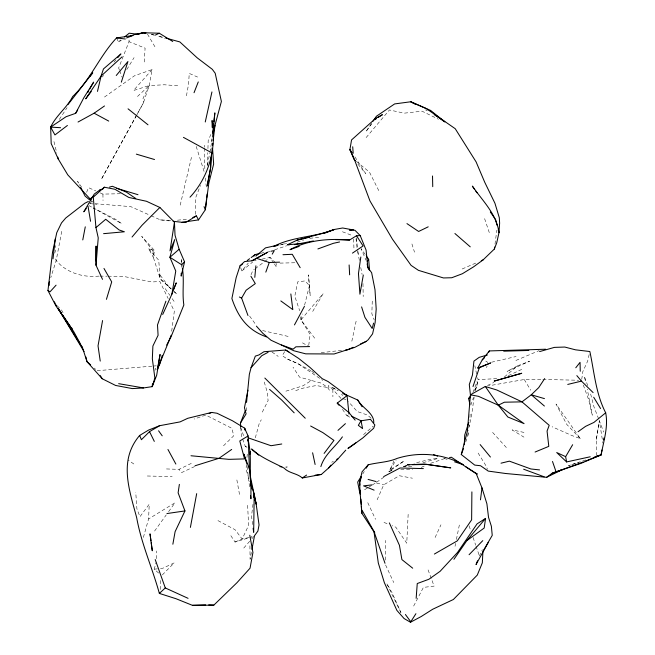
<?xml version="1.0" encoding="UTF-8"?>
<svg xmlns="http://www.w3.org/2000/svg" width="655" height="655" viewBox="0 0 655 655"><rect width="100%" height="100%" fill="white"/><g stroke="black" fill="none" stroke-linecap="round" stroke-linejoin="round"><path stroke-width="0.49" stroke-dasharray="3.27 2.46" d="M156.381 558.69L156.381 550.953M596.296 455.651L596.328 439.497L599.358 420.772L603.664 432.079M385.623 560.066L385.697 540.4M195.567 214.324L195.673 197.679L200.471 185.398M470.11 414.156L469.791 420.207M181.312 267.289L181.37 263.375M181.378 262.401L181.435 258.479L181.812 262.377M119.349 69.831L118.661 67.964L129.019 41.683L129.092 38.858M211.09 151.051L211.237 146.073M207.389 165.879L207.807 152.68M207.938 148.62L208.192 140.498L211.393 133.358M372.253 301.128L371.852 313.745L374.161 319.828M143.371 537.444L148.587 518.957L149.234 504.227L139.949 516.721L136.911 508.829L135.749 492.306M408.155 514.322L406.755 543.175L395.784 527.169L392.157 525.703M144.231 61.996L145.099 48.159L129.019 41.683M246.411 464.346L246.01 469.258L249.784 481.523M246.984 457.477L247.394 452.564M246.411 410.849L246.845 406.796M211.442 142.07L211.917 138.041M252.977 504.26L251.512 516.173L252.724 525.245M308.751 345.357L310.11 334.353L300.956 319.845L300.539 316.815M465.746 442.002L467.907 435.469L468.513 430.572M467.907 435.469L468.259 432.603M468.865 427.674L469.217 424.874M495.008 244.094L496.809 230.29M171.675 331.225L174.328 311.199L169.932 302.192M474.138 396.938L471.862 413.518L469.144 426.724M581.73 379.351L582.852 371.524L587.658 361.126L589.197 354.404M596.328 439.497L599.358 420.772L602.903 443.132M207.57 164.904L209.665 153.213M209.846 152.238L212.122 139.572M186.454 95.818L188.583 84.02L189.246 73.417L197.589 77.053M104.489 97.038L134.619 75.685L152.116 69.577L149.209 85.559L143.322 103.064L136.96 114.617M251.381 552.394L250.095 559.255L249.899 544.248M61.717 231.338L56.191 260.575L50.771 277.663M455.02 546.311L455.618 543.372M456.412 539.442L459.409 524.721M351.841 341.19L356.459 319.615M154.957 370.443L155.374 368.519L156.651 369.502M180.207 205.146L191.841 155.718M314.662 338.168L300.956 319.845L302.413 313.958M304.6 305.14L309.455 285.531L308.423 274.904L310.175 295.601L309.455 285.531L305.001 280.913L297.648 281.896L294.791 296.289L299.703 310.748M475.301 390.92L478.134 379.548L477.626 377.714M255.327 437.818L259.167 423.752L261.271 419.79M158.657 573.068L154.187 569.211L156.103 562.547M54.742 253.149L55.888 249.358L55.659 245.551M470.806 405.134L473.459 397.552M472.877 392.599L477.102 381.587L477.528 385.77L474.523 390.421M479.345 556.07L482.35 549.758M86.616 192.324L88.548 187.666L95.736 190.892M251.029 274.764L252.863 270.482L254.427 269.295M377.141 499.79L383.707 484.823L399.296 475.726L412.429 478.207M391.772 470.56L388.906 471.469L404.291 460.874L389.84 470.003L393.892 461.071M486.428 367.611L487.148 366.039M435.117 537.485L440.954 524.778M262.311 412.101L268.108 400.598L267.093 391.698L264.235 381.939M413.657 606.063L423.408 587.404L434.109 586.102L431.629 579.429M136.469 115.501L101.255 179.486L136.469 115.378M136.96 114.494L143.322 103.064L143.052 98.307L149.209 85.559L164.331 84.773L179.568 85.903M364.286 471.543L362.723 473.983M312.697 311.42L323.193 293.612L300.956 319.845M284.671 351.629L282.264 355.673L287.447 359.096L297.951 363.664L310.83 370.648M126.783 69.577L134.07 57.615M474.31 390.601L477.528 385.77M389.84 470.003L396.119 460.047M59.286 119.456L67.088 107.666M371.385 123.623L365.809 131.794L371.835 123.697M154.58 531.058L166.264 514.887M168.605 511.645L175.024 502.753L148.587 518.957M89.858 203.754L92.281 200.528M102.311 76.995L103.539 75.407M240.622 267.567L241.875 270.941L248.212 263.146M366.12 137.591L389.447 109.958L404.192 113.168L422.008 111.186L438.547 119.226M114.027 62.045L115.91 59.834M243.775 548.063L251.152 539.581M251.823 538.811L254.508 535.725M152.116 69.577L133.473 90.546L149.209 85.559L137.272 96.694M162.334 574.926L174.271 562.85L162.956 568.172L160.033 568.515M223.486 445.818L233.778 435.731L231.829 428.288L205.801 415.073L194.167 419.028M363.533 434.633L373.17 426.176M504.465 376.887L517.696 365.777L529.6 361.232L507.076 371.41L517.696 365.777M241.875 270.941L252.642 262.049M116.541 37.941L118.432 41.83L120.749 39.988M255.204 268.706L263.793 262.188M264.571 261.591L270.04 257.448L275.378 262.557M376.551 482.293L384.714 476.578M340.944 398.379L332.855 389.414L328.425 385.484L329.49 390.257L327.557 387.49L321.417 383.15L311.412 380.465L303.126 385.754L285.719 391.231M364.589 489.735L368.012 487.623M368.871 487.099L371.442 485.511M372.302 484.978L375.733 482.866M331.717 462.266L333.37 461.317M166.485 468.947L179.011 469.357L192.783 462.667M118.432 41.83L122.043 40.111M487.476 385.476L493.829 382.479M508.354 375.651L523.795 368.429M194.707 466.516L181.541 472.615L179.011 469.357M462.176 268.984L477.642 262.262M421.214 467.392L424.964 465.762M515.878 360.487L539.196 350.581M235.022 542.029L242.162 539.024L252.118 536.83L235.022 542.029L229.725 533.964M285.793 467.547L287.398 466.95L284.614 466.843M430.589 463.314L444.909 458.5M297.165 242.219L303.912 239.894M403.406 466.532L407.197 465.23M388.906 471.469L394.146 469.692M268.132 251.97L270.016 251.332M274.682 249.776L286.767 245.748M585.75 459.957L568.475 465.672L579.028 462.258M422.966 462.708L438.105 458.394L430.507 459.253L413.944 463.306M295.708 390.568L303.953 387.916L316.177 385.533L327.557 387.49M404.176 466.622L407.042 465.713M403.324 466.818L407.074 465.68M153.016 250.93L153.368 257.44L148.693 248.802L154.474 250.497L141.717 236.365L153.016 250.93L154.474 250.497L153.368 257.44L160.246 278.883L171.258 289.002M342.475 409.391L346.822 415.589L348.337 415.172M491.52 362.231L516.042 356.533M261.083 253.198L264.031 252.519M279.75 245.044L286.579 243.57M254.181 260.772L256.162 260.363M262.106 259.11L270.04 257.448L273.831 263.13M281.462 244.43L286.456 243.472M540.801 379.433L524.262 379.507L488.671 385.82M408.581 466.769L412.519 466.09M321.204 352.693L342.655 350.228M154.187 569.211L159.059 568.63M309.717 238.338L320.491 237.135M177.456 220.211L188.509 219.007M97.177 370.697L152.148 366.153M153.172 366.071L156.218 365.817M496.801 378.672L478.134 379.548M280.045 263.105L296.052 262.729M100.231 192.906L102.925 194.109L120.667 193.724M98.962 276.091C83.103 277.72 66.835 273.02 56.191 260.575L54.971 257.775M99.969 276.107L107.06 276.189M108.075 276.197L123.263 276.369L152.091 281.986L159.82 281.462L168.179 298.582M542.831 379.466L578.66 380.244M147.301 475.997L172.175 476.619M400.745 469.242L412.625 469.717M151.117 215.749L160.36 219.892L171.43 220.53M95.016 203.689L130.779 206.644L150.191 215.339M160.36 219.892L171.209 221.095M89.76 203.517L96.76 204.417M342.811 398.764L346.544 399.525L345.291 398.191M523.967 432.415L512.144 429.909L523.959 437.163M151.19 34.453L155.104 35.304M262.589 330.562L289.183 336.662M151.575 34.363L154.351 35.042M376.617 483.079L383.707 484.823M162.776 37.245L158.035 35.943L164.479 38.367M311.412 380.465L299.572 377.133L293.047 367.185M240.811 427.83L241.343 435.509L245.355 446.538L247.197 447.111M444.016 458.353L447.848 459.613M580.297 438.572L566.755 424.407L556.029 404.053L580.297 438.572L571.889 435.534L552.116 426.749M287.447 359.096L297.951 363.664L322.768 380.408M342.45 231.747L352.587 235.661M384.01 522.42L388.538 524.246M245.355 446.538L247.009 447.275M93.207 207.905L115.206 219.114L121.683 223.642L93.182 207.946M217.935 520.602L235.039 529.707L242.162 539.024L248.589 525.4L247.606 504.727M335.589 389.283L331.266 386.941L338.283 390.798M346.822 415.589L351.825 418.324M425.529 109.86L427.273 110.81M88.949 205.605L91.446 207.005M302.487 342.852L308.628 346.356M133.841 463.994L128.216 460.129M485.773 361.069L487.877 362.452M271.989 352.038L278.195 356.402M356.345 161.343L369.445 172.109L378.901 190.892M311.69 371.107L315.382 374.21M371.164 418.267L367.504 415.033L357.237 411.553L348.485 401.695M94.263 368.11L95.72 369.404M174.124 291.631L176.989 294.259L174.074 291.581M169.105 287.037L159.075 273.741L160.246 278.883L171.168 288.912M57.067 305.729L59.982 308.489M341.533 394.171L342.786 395.505M492.601 432.398L507.756 449.101M148.693 248.802L158.715 260.191L160.246 278.883M357.9 164.143L365.629 173.55L354.339 155.947M91.536 200.545L92.781 202.076M249.604 316.062L256.097 325.011M365.179 254.435L361.118 248.72L366.014 260.264M165.191 288.642L169.874 295.331M172.216 298.672L174.557 302.012M81.523 187.043L77.577 181.329L79.779 185.66M274.371 263.94L276.541 267.183L276.042 263.195M478.125 453.055L485.936 465.713L487.476 469.299M524.262 379.507L530.746 390.233M147.457 34.06L155.276 47.357M61.439 309.872L63.42 313.377M400.893 612.581L386.655 583.368L392.026 592.693L400.958 612.572M367.766 502.688L375.552 519.325M385.598 564.978L393.745 582.573M598.637 418.905L593.938 406.763L590.204 392.279M428.083 569.899L431.268 578.48M119.693 70.756L122.108 77.265M587.764 385.672L584.285 376.224L585.889 383.167M240.5 427.199L244.119 437.106M583.302 385.025L588.779 400.049L592.292 415.18L587.265 389.111M469.103 525.867L470.757 530.697M473.074 537.468L475.718 545.206M476.054 546.172L479.026 554.875M484.61 218.647L489.981 234.678M411.93 243.955L414.509 252.175M196.213 146.417L204.597 173.117M476.594 374.03L474.826 365.736M53.956 141.57L56.846 153.229M357.712 251.577L359.398 260.518M360.749 267.51L362.109 274.502M236.873 479.935L239.542 494.631M357.016 247.647L355.943 237.839M247.091 466.458L249.735 488.646M356.361 237.855L357.687 249.629M357.802 250.611L358.244 254.533M205.343 178.054L206.562 189.025M181.91 263.351L182.196 266.266M353.61 238.993L353.929 247.926M362.968 283.517L363.197 296.576M204.434 145.246L204.466 147.228M204.483 148.226L204.851 171.086M102.925 194.109L103.023 200.545M332.855 389.414L332.896 396.742M160.352 580.486L160.36 589.95"/><path stroke-width="0.98" d="M95.99 261.099L96.056 246.043L95.998 265.201L102.516 279.349M471.887 491.889L471.633 519.833L457.296 540.866L434.388 554.048M181.23 273.168L181.189 276.107L184.563 261.853L179.126 249.244L175.032 235.268L174.443 222.184L159.869 207.463L146.483 201.273L128.822 197.45L114.944 189.279L104.292 187.199L93.272 197.155L95.957 227.596L98.242 237.863L95.998 265.201M210.894 158.027L210.599 167.999L207.209 185.84L210.599 167.999L211.647 152.001M464.289 444.72L464.731 434.985L468.595 422.884M247.975 439.8C252.069 454.595 249.187 470.151 250.939 485.298L250.57 481.335M416.154 598.359L417.251 583.539L428.878 579.266L440.078 571.34L457.526 552.452L477.069 523.885L485.576 518.408L484.184 528.036L466.917 540.563L453.923 559.313M152.451 383.83L152.222 386.638L143.543 387.932L132.408 388.595L115.591 385.451L102.221 378.754L86.976 361.642L82.595 347.911L81.13 345.218M212.719 136.977L214.865 112.865L213.8 121.928M254.795 277.36L255.892 265.807M246.542 402.465L249.334 374.398L251.045 367.709L255.319 356.123L258.962 354.936L263.973 351.719L285.637 350.016L288.871 351.891M53.014 258.831L55.249 238.895M206.448 199.898L205.334 209.723L198.547 219.892L182.065 222.299L173.182 221.316M206.677 197.933L207.119 194.011M212.507 133.006L212.744 130.992M213.211 126.964L213.571 123.942M212.539 145.484L212.785 143.47M213.153 140.44L214.987 125.326L221.39 101.451L215.184 73.213L212.269 69.291L197.204 57.845L179.83 41.92L165.617 38.023M253.829 497.309L254.197 494.337L250.66 482.678M480.475 499.847L481.982 487.909L476.275 473.77L451.36 457.223L449.518 457.583M378.205 117.441L382.414 114.682L375.716 118.326L351.555 139.933L349.901 149.602L353.487 157.061L369.96 200.938L392.451 239.198L411.07 265.365L418.455 270.351L443.443 277.949L451.753 277.745L462.381 273.733L473.606 266.822L483.095 259.896L494.361 249.023L494.623 247.05M603.582 440.045L603.853 438.015M171.143 335.229C166.902 346.462 161.883 357.728 157.683 369.109M174.443 222.184L170.022 250.873L174.721 239.574L169.907 257.259L175.761 271.031L171.897 294.16L162.694 314.482M360.823 257.014L358.465 273.602L359.923 294.201L363.312 275.01M70.429 326.689L55.929 305.926L47.954 290.533L52.539 252.191L56.78 232.631L61.521 222.905L65.762 217.992L84.79 203.263L88.343 201.462M179.364 484.381L178.119 492.838L184.947 510.933L175.098 531.68L172.863 544.223M249.842 454.488L250.284 451.565M189.999 197.196C209.027 176.842 216.821 147.784 212.056 120.52L212.154 127.348M196.68 493.641L190.392 527.398M373.784 422.622C374.095 412.986 362.035 407.942 357.777 400.049L343.556 393.688M157.462 369.019L160.074 354.429L156.684 375.266L152.222 386.638L154.858 377.951L152.337 358.784L152.893 346.028L158.084 335.303L157.503 324.945L165.903 301.177M601.994 449.977L601.11 454.881L580.903 463.388L552.222 473.18L546.581 477.315L505.644 473.5L488.245 471.092L480.557 465.73L474.728 465.099L461.276 454.529L467.4 431.268L470.413 394.809L469.291 384.534L472.46 375.004L473.925 361.118L479.19 357.352L487.402 354.961M251.938 549.447L254.508 535.725L257.898 531.066L259.052 524.925L256.179 504.121L254.197 494.337L253.673 532.302L253.133 528.274M82.776 239.918L85.273 226.827M102.573 320.557L98.029 345.856L100.231 361.085M247.909 390.224L244.471 407.77L246.092 413.886L240.483 423.024L240.745 426.863M213.817 130.992L214.21 129.101M214.594 127.217L214.987 125.326M384.993 563.275L373.956 531.336L378.303 563.005L384.338 582.606L396.897 610.419L404.086 618.541L410.48 622.25L415.909 613.702M205.261 121.977L211.942 91.937M97.48 91.397L101.083 76.086L103.457 68.939L120.921 53.931L117.794 57.615M373.579 323.12L372.196 328.499L364.933 317.348L361.601 306.9M545.656 349.23L489.342 350.933L482.236 359.865L477.773 368.012L490.62 362.935L479.345 367.75L473.008 386.532M159.271 365.564L162.284 355.313M106.429 299.351L111.702 281.896L103.981 268.452M49.592 281.486L49.002 283.402L49.33 285.334M121.339 82.145L127.93 61.529L116.246 75.481M252.011 260.796L267.625 252.257L252.011 260.796L244.569 261.574L240 265.881L236.16 277.663L231.886 298.516C238.06 317.004 247.5 330.226 266.536 336.907M361.249 477.552L359.701 482.08L359.996 493.141M265.815 272.136L269.262 262.499L279.636 262.156M461.276 454.529L463.552 448.421M494.361 249.023L496.736 242.768L498.954 232.771L499.634 223.134L499.307 217.706L494.934 203.238L484.716 182.229L476.103 161.9L455.225 128.707L426.217 108.542L410.742 101.771L394.637 103.924L376.404 116.263L373.055 121.167M171.897 294.16L176.277 282.862L173.862 288.446M477.503 560.786L476.029 564.561L488.278 542.422M194.036 92.723L198.268 81.932M240.483 423.024L245.428 410.398M320.86 466.589C324.479 454.39 335.409 446.923 342.409 436.844M99.56 190.851L100.027 189.844L102.86 188.984L104.292 187.199M488.565 352.546L489.342 350.933M90.906 199.783L67.776 174.86L58.287 159.059L51.188 143.576L50.648 127.103L66.024 116.737L75.644 113.323L83.799 97.8L93.657 82.104L89.768 88.998M294.472 324.913L304.428 306.368M166.64 345.111L170.873 337.227L183.85 304.993C182 292.777 184.423 280.43 182.385 268.214M87.827 92.445L88.793 90.718M247.983 315.514L241.621 298.107L246.108 290.239L255.303 283.623L250.906 276.23M67.416 125.482L54.946 134.938L50.648 127.103C56.117 115.395 66.916 107.862 72.689 96.522C90.75 79.46 99.634 55.937 116.541 37.941L132.99 35.476L126.554 37.949M366.21 468.202L368.167 464.821C377.779 462.34 387.924 462.373 397.167 458.385C419.102 451.5 442.976 453.62 463.191 464.649L454.562 461.816M272.234 254.148L274.322 250.578L270.974 251.25M590.221 456.789L566.6 461.931L565.642 456.658L572.65 444.72M361.208 476.414L357.679 482.096L360.373 495.786L361.879 513.283L374.283 532.302M75.644 113.323L77.601 110.204M249.563 472.746L248.106 435.96L244.593 428.149L232.46 420.772L217.059 413.248L211.655 412.437L187.748 418.299L180.092 421.885L159.607 425.709L148.521 430.106L139.63 435.46C118.465 460.342 129.191 489.457 136.674 517.671C141.341 543.773 152.361 567.967 159.353 593.414L175.958 598.703L192.431 605.335L213.817 605.154L236.938 582.729L250.046 568.196L252.936 552.501L249.776 535.241M544.682 378.574L538.721 387.613L531.295 394.777L521.978 401.859L504.399 402.211L498.308 405.199L478.527 396.34L470.413 394.809L485.306 386.475L496.834 390.003L521.978 401.859L549.201 425.316L547.064 431.072L548.8 446.358L535.094 452.032M367.242 261.361L368.659 259.331L366.341 256.064M345.766 450.149L338.34 458.475L336.678 459.425M251.97 449.477C261.304 457.722 273.25 462.504 284.18 468.145C289.035 473.377 297.026 473.172 302.299 477.978L321.335 474.457L328.761 467.867L330.8 465.14M86.223 208.593L83.799 211.819L94.238 194.093L100.027 189.844M91.242 91.528L85.707 98.84L101.083 76.086L122.043 56.862M324.119 453.407L333.944 440.389L322.866 432.627L310.626 426.012M89.891 76.479L92.732 72.803L68.063 104.448M575.778 367.774L580.052 362.354L580.248 371.254M469.93 404.184L468.562 398.494L470.822 395.653M253.919 256.121L255.188 254.566L260.101 253.428M251.045 367.709L261.763 355.698L268.1 352.284M466.917 540.563L485.576 518.408M132.04 237.028L141.979 225.304L159.869 207.463M368.167 464.821L362.059 471.805L359.701 482.08L359.914 485.101M56.076 285.171L50.001 291.827L47.954 290.533M469.078 554.719L482.776 540.645M159.607 425.709L149.512 431.645L141.406 439.718L139.63 435.46M184.563 261.853L181.582 264.718L169.907 257.259L179.126 249.244M328.761 467.867L337.906 459.13M482.236 359.865L484.454 357.761M159.353 593.414L165.289 587.944L188.075 598.334M337.988 430.351L345.414 423.654M90.202 198.932L93.804 195.82M95.957 227.596L105.709 219.278L119.087 229.93L124.384 231.78L103.588 233.655M255.892 256.072L265.521 247.868L278.473 245.003M338.971 405.208L337.219 403.112L347.068 395.612L348.968 413.985M539.589 351.588L554.425 347.379L564.774 347.052L575.483 349.819L589.86 351.53C594.282 372.163 595.796 393.761 605.678 412.806L593.905 422.434L585.554 426.372L578.046 431.743M124.606 36.901L129.232 33.2L137.583 34.257L143.363 32.75L159.271 33.217L172.756 41.486M256.4 326.125L262.892 333.362L270.982 340.223L293.858 350.777L305.721 353.847L334.091 353.978L354.666 347.42L365.981 341.501L368.094 339.855L372.58 333.845L375.143 322.432L376.191 309.078L375.004 289.747L371.631 272.685L367.873 267.592L367.136 263.891M240 265.881L242.399 264.088M247.197 260.518L249.588 258.733M251.192 257.538L255.188 254.566M348.624 448.176L362.772 437.966L373.669 428.28L374.856 424.98L370.46 419.339L361.011 420.805L351.841 416.31M78.035 122.018L94.123 113.2L104.497 105.963M347.846 448.38L355.763 442.886M231.682 449.445L218.999 458.295L195.043 465.779M302.299 477.978L306.581 475.072M352.456 253.125L363.099 245.952L356.5 235.743L349.565 240.017L335.425 239.656M374.848 119.652L376.527 118.547M198.547 219.892L196.377 215.896L185.905 222.34L182.065 222.299M248.106 435.96L239.779 440.971L244.544 458.909L228.873 459.351L190.982 455.757M410.48 622.25L421.165 616.551L432.685 609.256L453.375 599.505L477.274 575.098L482.326 562.833L482.932 551.395L492.241 535.372L491.373 526.243L488.532 517.385L486.902 503.81L481.982 487.909M383.691 476.578L400.033 467.989L423.367 468.595M468.562 398.494L470.151 397.683M546.581 477.315L562.244 469.66L583.212 461.963M428.214 226.827L418.627 231.469L406.96 223.609M155.35 35.092L159.271 33.217M289.461 244.716L287.463 244.749L297.198 240.09L323.488 233.155L334.255 229.487L342.647 227.989L353.512 229.987L355.035 230.364L360.225 235.603L366.096 250.12L367.873 267.592L369.567 270.376L368.659 259.331M353.168 347.297L347.682 349.786L345.668 349.966M360.496 343.981L365.981 341.501M209.15 413.567L211.655 412.437M192.799 217.501L196.377 215.896M481.278 260.682L483.095 259.896M554.097 472.877L562.244 469.66L552.222 473.18M585.095 461.218L601.11 454.881C603.623 441.142 608.479 426.7 605.678 412.806M324.061 233.434L334.255 229.487C314.768 237.339 292.687 236.488 273.905 246.305L276.828 245.674M130.165 36.221L135.077 34.355L143.363 32.75L146.065 33.11M596.287 456.666L601.11 454.881L594.388 457.1M317.896 248.933L333.428 243.3L339.585 241.965M299.212 246.362L289.993 249.67C308.137 239.812 329.342 238.412 349.565 240.017M109.524 187.093L112.382 186.282L126.374 192.136L135.765 198.506M136.764 34.486L143.363 32.75L145.32 33.176M501.018 463.183L509.369 461.153L530.902 468.972L539.556 469.905M567.738 384.428L581.46 381.128L593.102 392.574M297.198 240.09L309.717 237.184M294.455 244.643L313.385 240.966M477.773 368.012L479.345 367.75M281.765 443.992L271.031 445.719L248.147 437.835M166.919 513.553L184.947 510.933M315.12 475.186L321.335 474.457M371.868 484.921L363.566 485.863L374.111 490.136M287.463 244.749L302.741 243.504M282.976 254.721L292.269 254.296L300.17 267.674M356.5 235.743L360.225 235.603M192.431 605.335L205.654 604.909M503.711 351.17L528.855 350.458M409.383 464.78L407.336 464.821L424.432 464.01L450.755 467.867L426.757 464.452L412.445 464.723M309.61 346.585L295.904 346.806L293.129 349.164L281.445 344.948M353.512 229.987L349.344 229.995L351.833 230.077M279.972 466.679L281.822 466.745M208.716 604.892L213.817 605.154M50.648 127.103L60.571 127.709M116.541 37.941L125.351 39.013M118.661 383.666L143.543 387.932M476.275 473.77L477.315 474.048L465.844 466.81M368.102 479.411L376.093 481.556M269.262 262.499L256.498 258.299M544.444 398.617L531.295 394.777L544.403 406.034M136.338 154.138L154.514 159.517M116.508 188.247L137.992 194.699M433.364 454.578L437.679 456.15M523.648 469.209L544.149 476.807M565.642 456.658L556.709 452.54L566.6 461.931M239.378 297.002L241.621 298.107M211.884 152.902L183.449 137.37M94.123 113.2L108.73 121.085M342.508 393.025L347.068 395.612L328.098 381.562L322.186 378.647L309.946 367.406L298.647 358.408L285.637 350.016M415.966 104.62L410.742 101.771L430.662 110.458L444.843 121.912L439.947 118.547M434.232 114.617L438.31 117.425M498.308 405.199L524.082 423.638L507.862 417.022L498.308 405.199L485.306 386.475M280.823 300.923L292.81 309.619L290.845 293.956M412.699 568.196L401.892 559.583L399.427 545.304L389.34 522.886M128.053 108.828L148.005 124.818M337.219 403.112L348.886 412.527L355.157 420.142M355.575 160.712L354.036 159.443L349.901 149.602L352.12 152.779M89.547 199.824L85.068 196.05L80.663 187.387M454.922 233.516L470.257 246.845M269.582 389.398L281.707 400.049L294.185 412.846M251.594 448.88L258.75 455.168M90.619 364.876L86.976 361.642L85.928 357.024M264.833 378.05L305.255 418.234M576.842 375.61L581.46 381.128M480.14 444.581L490.431 457.026M405.412 614.513L410.628 621.554M158.576 430.793L162.203 435.812M474.678 189.451L472.361 186.102C482.408 200.684 496.875 214.324 498.954 232.771L498.226 229.938M475.841 191.121L477.004 192.791M490.341 212.032L495.565 219.556L497.022 225.222M55.609 304.346L56.666 306.09M58.925 309.324L61.128 312.648M62.782 315.145L73.81 331.757L80.156 343.425M357.777 400.049L362.092 406.763M100.281 375.618L102.221 378.754M58.262 308.611L82.595 347.911M593.692 397.249L600.578 408.54M58.246 308.718L84.045 351.579M362.33 510.744L374.742 532.712M71.338 327.377L72.328 329.129M167.95 449.469L175.859 464.051M54.349 301.791L55.192 303.494M149.512 431.645L154.31 441.388M204.041 206.628L205.334 209.723L208.822 183.122L213.653 164.045L212.556 148.439M155.202 559.526L165.289 587.944M552.501 461.472L555.8 471.043M247.819 439.742L248.63 442.641M251.201 486.239L251.987 489.064M253.821 495.647L256.179 504.121L250.546 477.364M57.804 157.118L58.287 159.059M312.607 452.777L315.12 464.485M88.057 206.423L90.554 221.284M150.953 540.825L150.011 533.858L152.296 550.773L151.223 542.815M246.73 463.437L243.84 454.103L249.596 469.455L250.947 484.741L250.939 498.725L250.578 495.704M352.709 146.769L353.184 153.295M360.266 490.136L360.545 494.165M360.897 499.192L361.249 504.227M361.388 506.241L361.879 513.283M349.123 264.956L349.639 274.822M432.521 175.982L432.742 186.675M361.011 420.805L358.342 425.341L362.592 428.575L361.011 420.805M514.576 375.29L494.148 381.112L521.74 373.268L514.576 375.29M245.158 430.089L244.593 428.149L245.134 430.081"/></g></svg>
